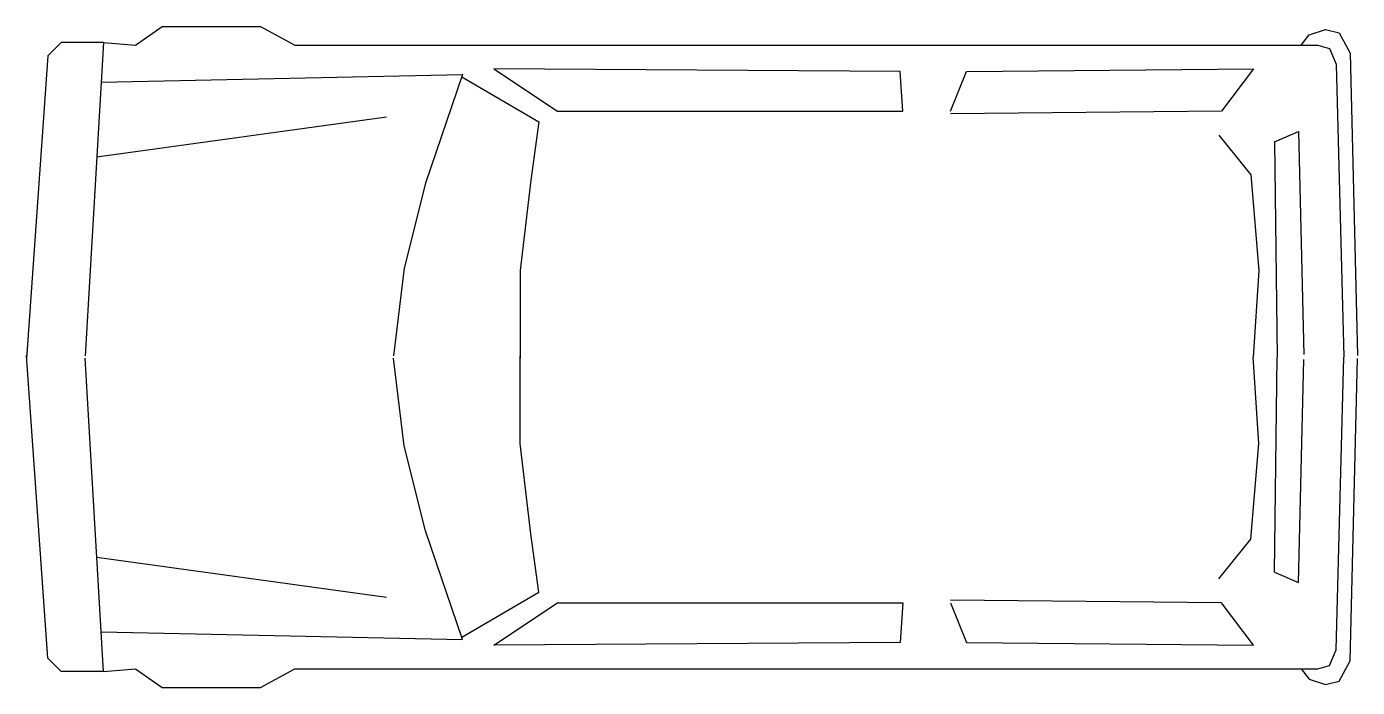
# Model space of a CAD drawing. Extents: x 31807 to 34812, y 81869 to 83362.
import ezdxf

# ---------------------------------------------------------------- set-up
doc = ezdxf.new("R2010")
doc.units = 0
doc.header["$LTSCALE"] = 32258
doc.header["$MEASUREMENT"] = 0
doc.layers.get('0').update_dxf_attribs({"linetype": 'CONTINUOUS'})

msp = doc.modelspace()

# ---------------------------------------------------------------- linework, layer by layer
at = {"linetype": 'CONTINUOUS'}
for p, q in [((31981.372, 83325.912), (31939.379, 82618.03)), ((31966.06, 83067.796), (32619.951, 83157.781)), ((34625.102, 83101.151), (34631.101, 82615.232)), ((31981.372, 81904.552), (31939.379, 82612.434)), ((34625.102, 82129.313), (34631.101, 82615.232)), ((31966.06, 82162.668), (32619.951, 82072.683))]:
    msp.add_line(p, q, dxfattribs=at)
at = {"linetype": 'CONTINUOUS', "flags": 128}
for points in [[(31981.372, 83325.912), (32053.36, 83319.913), (32113.35, 83361.906), (32335.313, 83361.906), (32413.3, 83319.913), (34722.915, 83319.913)], [(31981.372, 83325.912), (31885.388, 83325.912), (31855.393, 83295.917), (31807.401, 82612.031)], [(34685.353, 83319.913), (34703.065, 83343.529), (34739.965, 83355.337), (34770.961, 83347.957), (34796.053, 83302.201), (34812.289, 82618.813)], [(34722.915, 83319.913), (34749.483, 83312.533), (34764.243, 83277.109), (34781.955, 82615.861)], [(32862.052, 83266.569), (33006.028, 83170.585), (33785.898, 83170.585), (33779.899, 83260.57), (32862.052, 83266.569)], [(33893.88, 83170.585), (33929.874, 83260.57), (34577.766, 83266.569), (34505.778, 83170.585), (33893.88, 83164.586)], [(31976.035, 83235.948), (32791.899, 83253.945), (32707.913, 83007.986), (32659.921, 82816.018), (32635.925, 82618.051)], [(32790.064, 83248.572), (32964.035, 83146.589), (32946.038, 83014.611), (32922.042, 82810.645), (32922.042, 82612.678)], [(34499.779, 83116.594), (34571.767, 83026.609), (34589.764, 82810.645), (34577.11, 82615.232)], [(34625.102, 83101.151), (34679.093, 83125.147), (34691.091, 82621.231)], [(31981.372, 81904.552), (31885.388, 81904.552), (31855.393, 81934.547), (31807.401, 82618.433)], [(31976.035, 81994.516), (32791.899, 81976.519), (32707.913, 82222.478), (32659.921, 82414.446), (32635.925, 82612.413)], [(32790.064, 81981.892), (32964.035, 82083.875), (32946.038, 82215.853), (32922.042, 82419.819), (32922.042, 82617.786)], [(34499.779, 82113.87), (34571.767, 82203.855), (34589.764, 82419.819), (34577.11, 82615.232)], [(34625.102, 82129.313), (34679.093, 82105.317), (34691.091, 82609.233)], [(34685.353, 81910.551), (34703.065, 81886.935), (34739.965, 81875.127), (34770.961, 81882.507), (34796.053, 81928.263), (34812.289, 82611.651)], [(34722.915, 81910.551), (34749.483, 81917.931), (34764.243, 81953.355), (34781.955, 82614.603)], [(33893.88, 82059.879), (33929.874, 81969.894), (34577.766, 81963.895), (34505.778, 82059.879), (33893.88, 82065.878)], [(32862.052, 81963.895), (33006.028, 82059.879), (33785.898, 82059.879), (33779.899, 81969.894), (32862.052, 81963.895)], [(31981.372, 81904.552), (32053.36, 81910.551), (32113.35, 81868.558), (32335.313, 81868.558), (32413.3, 81910.551), (34722.915, 81910.551)]]:
    msp.add_lwpolyline(points, dxfattribs=at)

doc.saveas('drawing.dxf')
